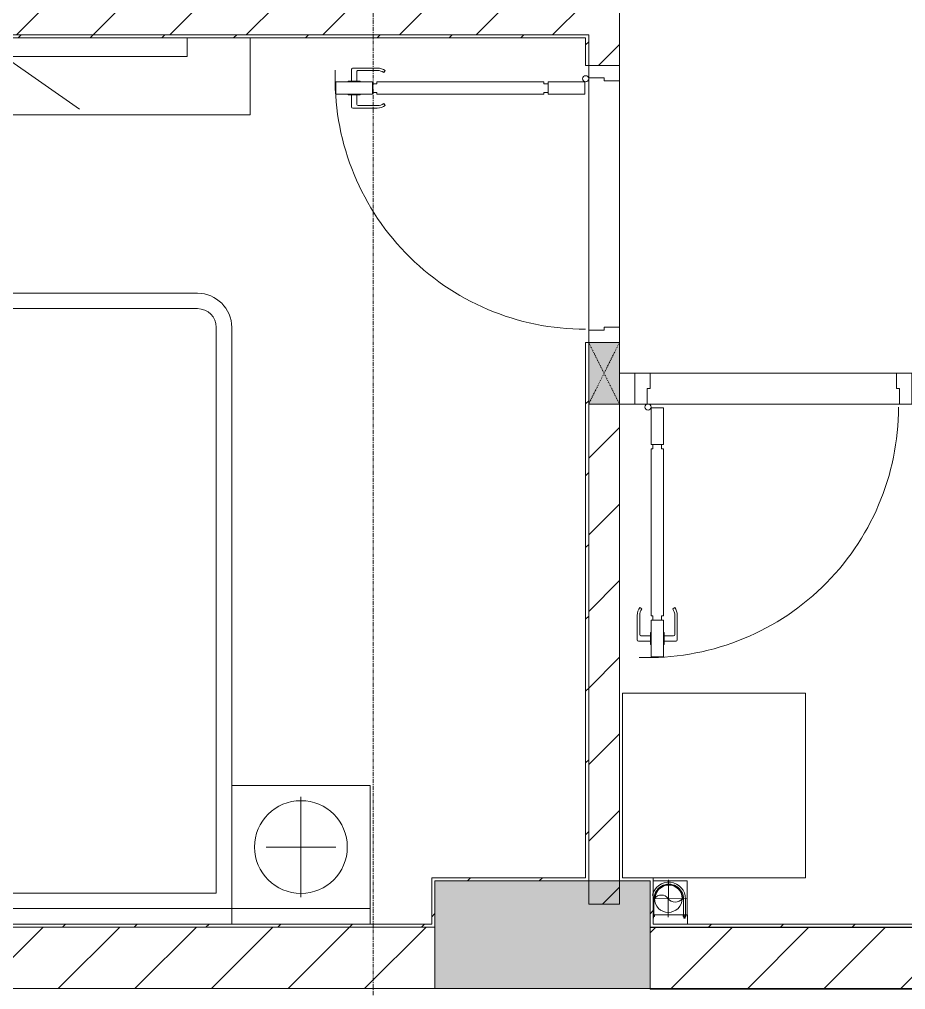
# Model space of a CAD drawing. Header units: millimetres. Extents: x 5356 to 209803, y -16346 to 109894.
# Drawn here: x 120903 to 123783, y 17234 to 20387 of the extents above; entities that cross this region are included whole.
import ezdxf

# ---------------------------------------------------------------- set-up
doc = ezdxf.new("R2010")
doc.units = ezdxf.units.MM
for name, pattern in [('Dash', [6, 3, -3]), ('Grid Line', [22.225, 12.7, -3.175, 3.175, -3.175]), ('IMPORT-CENTER _3_', [10.16, 6.35, -1.27, 1.27, -1.27])]:
    doc.linetypes.add(name, pattern=pattern)
for name, color, linetype, lineweight in [('0-1', 7, 'Continuous', 5), ('A-DETL-GENF-1', 9, 'Continuous', 9), ('A-DOOR-1', 9, 'Continuous', 9), ('A-FLOR-1', 9, 'Continuous', 9), ('A-WALL-1', 253, 'Continuous', 18), ('A-WALL-2', 9, 'Continuous', 9), ('A-WALL-3', 113, 'Continuous', 18), ('A-WALL-PATT-1', 10, 'Continuous', 9), ('A-WALL-PATT-2', 9, 'Continuous', 9), ('A-WALL-PATT-3', 111, 'Continuous', 9), ('G-IMPT', 8, 'Continuous', 9), ('G-IMPT-1', 9, 'Continuous', 9), ('G-IMPT-2', 8, 'IMPORT-CENTER _3_', 9), ('I-FURN-1', 9, 'Continuous', 9), ('I-WALL-1', 253, 'Continuous', 18), ('M-EQPM', 50, 'Continuous', 9), ('S-COLS-1', 254, 'Continuous', 5), ('S-COLS-2', 253, 'Continuous', 18), ('S-COLS-3', 9, 'Continuous', 9), ('S-COLS-HDLN-1', 9, 'Dash', 9), ('S-GRID-1', 1, 'Grid Line', 9)]:
    doc.layers.add(name, color=color, linetype=linetype, lineweight=lineweight)
pattern_1 = [(45, (0, 0), (-124.4508, 124.4508), [])]
pattern_2 = [(45, (0, 0), (-116.67262, 116.67262), [])]

# ---------------------------------------------------------------- blocks, each defined once
blk = doc.blocks.new('NCV_TKTC_KET CAU_rvt-1-TKCS_MB ĐỊNH VỊ MỐC TỌA ĐỘ CÔNG TRÌNH')
at = {"layer": 'S-COLS-1'}
blk.add_hatch(color=256, dxfattribs=at).paths.add_polyline_path([(122768.5, 17236.9), (122952.6, 17236.9), (122952.6, 17586.9), (122252.6, 17586.9), (122252.6, 17236.9)])
at = {"layer": 'S-COLS-2'}
for p, q in [((122952.6, 17586.9), (122252.6, 17586.9)), ((122252.6, 17586.9), (122252.6, 17236.9)), ((122952.6, 17236.9), (122952.6, 17586.9)), ((122252.6, 17236.9), (122952.6, 17236.9))]:
    blk.add_line(p, q, dxfattribs=at)
blk = doc.blocks.new('DOOR_CW_01 CANH MO-PANEL KINH - DIW_01-900x2200-CỬA GỖ VÂN LAMINATE-553375-TKCS_MB ĐỊNH VỊ MỐC TỌA ĐỘ CÔNG TRÌNH')
at = {"layer": 'A-DETL-GENF-1'}
for p, q in [((-397, -182), (-397, -62)), ((-397, -62), (-357, -62)), ((-357, -62), (-357, -182)), ((-357, -182), (-397, -182)), ((-391, -196), (-391, -182)), ((-391, -182), (-363, -182)), ((-363, -182), (-363, -196)), ((-397, -196), (-391, -196)), ((-397, -738), (-397, -196)), ((-357, -196), (-363, -196)), ((-357, -196), (-357, -738)), ((-433.9, -711.2), (-427.3, -715.8)), ((-320.1, -711.2), (-326.7, -715.8)), ((-442, -737), (-442, -816.5)), ((-434, -799.5), (-434, -737)), ((-397, -738), (-391, -738)), ((-357, -752), (-397, -752)), ((-397, -752), (-397, -872)), ((-391, -752), (-391, -738)), ((-363, -752), (-391, -752)), ((-357, -738), (-363, -738)), ((-363, -738), (-363, -752)), ((-357, -872), (-357, -752)), ((-320, -799.5), (-320, -737)), ((-312, -737), (-312, -816.5)), ((-399, -803.5), (-430, -803.5)), ((-399, -792.2), (-399, -831.8)), ((-397, -792.2), (-399, -792.2)), ((-397, -792.2), (-397, -831.8)), ((-357, -792.2), (-357, -831.8)), ((-357, -792.2), (-355, -792.2)), ((-355, -792.2), (-355, -831.8)), ((-355, -803.5), (-324, -803.5)), ((-399, -820.5), (-438, -820.5)), ((-399, -831.8), (-397, -831.8)), ((-355, -831.8), (-357, -831.8)), ((-355, -820.5), (-316, -820.5)), ((-397, -872), (-357, -872))]:
    blk.add_line(p, q, dxfattribs=at)
blk.add_circle((-407, -60), 10, dxfattribs=at)
for centre, radius, start, end in [((-407, -60), 814, 268, 0), ((-397, -737), 45, 145, 180), ((-397, -737), 37, 145, 180), ((-357, -737), 37, 0, 35), ((-357, -737), 45, 360, 35), ((-438, -816.5), 4, 180, 270), ((-430, -799.5), 4, 180, 270), ((-324, -799.5), 4, 270, 0), ((-316, -816.5), 4, 270, 0)]:
    blk.add_arc(centre, radius, start, end, dxfattribs=at)
at = {"layer": 'A-DOOR-1'}
for p, q in [((-450, -50), (-450, 50)), ((-450, 50), (-400, 50)), ((-400, 50), (-400, 0)), ((400, 0), (400, 50)), ((400, 50), (450, 50)), ((450, 50), (450, -50)), ((-410, 0), (-410, -50)), ((-400, 0), (-410, 0)), ((410, 0), (400, 0)), ((410, -50), (410, 0)), ((-410, -50), (-450, -50)), ((-407, -50), (-382, -50)), ((450, -50), (410, -50))]:
    blk.add_line(p, q, dxfattribs=at)
blk = doc.blocks.new('MAY GIAT - MAY GIAT_dwg-V96-TKCS_MB ĐỊNH VỊ MỐC TỌA ĐỘ CÔNG TRÌNH')
at = {"layer": 'G-IMPT-1', "flags": 128}
for points in [[(5, 596.6), (5, 2.3), (605, 2.3)], [(605, 102.3), (605, 596.6), (5, 596.6)]]:
    blk.add_lwpolyline(points, dxfattribs=at)
blk = doc.blocks.new('MAY GIAT - MAY GIAT-V113-TKCS_MB ĐỊNH VỊ MỐC TỌA ĐỘ CÔNG TRÌNH')
at = {"layer": 'I-FURN-1'}
for p, q in [((5, 596.6), (5, 2.3)), ((605, 596.6), (5, 596.6)), ((605, 102.3), (605, 596.6)), ((5, 2.3), (605, 2.3))]:
    blk.add_line(p, q, dxfattribs=at)
blk.add_blockref('MAY GIAT - MAY GIAT_dwg-V96-TKCS_MB ĐỊNH VỊ MỐC TỌA ĐỘ CÔNG TRÌNH', (0, 0))
blk = doc.blocks.new('G1_SOF - BO TRU - 100x200-V82-TKCS_MB ĐỊNH VỊ MỐC TỌA ĐỘ CÔNG TRÌNH')
at = {"layer": 'S-COLS-3'}
blk.add_hatch(color=256, dxfattribs=at).paths.add_polyline_path([(-50, -100), (50, -100), (50, 100), (-50, 100)])
at = {"layer": 'S-COLS-2'}
for p, q in [((50, 100), (-50, 100)), ((-50, 100), (-50, -100)), ((50, -100), (50, 100))]:
    blk.add_line(p, q, dxfattribs=at)
at = {"layer": 'S-COLS-HDLN-1'}
for p, q in [((50, 100), (-50, -100)), ((-50, 100), (50, -100))]:
    blk.add_line(p, q, dxfattribs=at)
blk = doc.blocks.new('DOOR_CW_01 CANH MO-PANEL KINH - DIG_01-900x2200-CỬA NHÔM KÍNH-400860-TKCS_MB ĐỊNH VỊ MỐC TỌA ĐỘ CÔNG TRÌNH')
at = {"layer": 'A-DETL-GENF-1'}
for p, q in [((-397, -182), (-397, -62)), ((-397, -62), (-357, -62)), ((-357, -62), (-357, -182)), ((-357, -182), (-397, -182)), ((-391, -196), (-391, -182)), ((-391, -182), (-363, -182)), ((-363, -182), (-363, -196)), ((-397, -196), (-391, -196)), ((-397, -738), (-397, -196)), ((-357, -196), (-363, -196)), ((-357, -196), (-357, -738)), ((-433.9, -711.2), (-427.3, -715.8)), ((-320.1, -711.2), (-326.7, -715.8)), ((-442, -737), (-442, -816.5)), ((-434, -799.5), (-434, -737)), ((-397, -738), (-391, -738)), ((-357, -752), (-397, -752)), ((-397, -752), (-397, -872)), ((-391, -752), (-391, -738)), ((-363, -752), (-391, -752)), ((-357, -738), (-363, -738)), ((-363, -738), (-363, -752)), ((-357, -872), (-357, -752)), ((-320, -799.5), (-320, -737)), ((-312, -737), (-312, -816.5)), ((-399, -803.5), (-430, -803.5)), ((-399, -792.2), (-399, -831.8)), ((-397, -792.2), (-399, -792.2)), ((-397, -792.2), (-397, -831.8)), ((-357, -792.2), (-357, -831.8)), ((-357, -792.2), (-355, -792.2)), ((-355, -792.2), (-355, -831.8)), ((-355, -803.5), (-324, -803.5)), ((-399, -820.5), (-438, -820.5)), ((-399, -831.8), (-397, -831.8)), ((-355, -831.8), (-357, -831.8)), ((-355, -820.5), (-316, -820.5)), ((-397, -872), (-357, -872))]:
    blk.add_line(p, q, dxfattribs=at)
blk.add_circle((-407, -60), 10, dxfattribs=at)
for centre, radius, start, end in [((-407, -60), 814, 268, 0), ((-397, -737), 45, 145, 180), ((-397, -737), 37, 145, 180), ((-357, -737), 37, 0, 35), ((-357, -737), 45, 360, 35), ((-438, -816.5), 4, 180, 270), ((-430, -799.5), 4, 180, 270), ((-324, -799.5), 4, 270, 0), ((-316, -816.5), 4, 270, 0)]:
    blk.add_arc(centre, radius, start, end, dxfattribs=at)
at = {"layer": 'A-DOOR-1'}
for p, q in [((-450, -50), (-450, 50)), ((-450, 50), (-400, 50)), ((-400, 50), (-400, 0)), ((400, 0), (400, 50)), ((400, 50), (450, 50)), ((450, 50), (450, -50)), ((-410, 0), (-410, -50)), ((-400, 0), (-410, 0)), ((410, 0), (400, 0)), ((410, -50), (410, 0)), ((-410, -50), (-450, -50)), ((-407, -50), (-382, -50)), ((450, -50), (410, -50))]:
    blk.add_line(p, q, dxfattribs=at)
blk = doc.blocks.new('GIUONG NGU-2TAB-1600x2000 - GIUONG NGU-2TAB-1600x2000-842839-TKCS_MB ĐỊNH VỊ MỐC TỌA ĐỘ CÔNG TRÌNH')
at = {"layer": 'I-FURN-1'}
for p, q in [((8.5, 0), (8.5, -50)), ((458.5, -50), (458.5, 0)), ((458.5, 0), (458.5, -50)), ((2108.2, -50), (2108.2, 0)), ((2108.2, 0), (2108.2, -50)), ((2558.2, -50), (2558.2, 0)), ((458.5, -50), (8.5, -50)), ((8.5, -50), (8.5, -450.3)), ((8.5, -50), (458.5, -50)), ((458.5, -50), (8.5, -50)), ((8.5, -50), (8.5, -450.3)), ((458.5, -450.3), (458.5, -50)), ((2108.2, -50), (458.5, -50)), ((458.5, -50), (458.5, -1938.9)), ((458.5, -50), (2108.2, -50)), ((458.5, -1938.9), (458.5, -50)), ((458.5, -450.3), (458.5, -50)), ((458.5, -50), (2108.2, -50)), ((2558.2, -50), (2108.2, -50)), ((2108.2, -50), (2108.2, -450.3)), ((2108.2, -1938.9), (2108.2, -50)), ((2108.2, -50), (2558.2, -50)), ((2108.2, -50), (2558.2, -50)), ((2108.2, -450.3), (2108.2, -50)), ((2108.2, -50), (2108.2, -1938.9)), ((2558.2, -450.3), (2558.2, -50)), ((2558.2, -50), (2558.2, -450.3)), ((233.5, -86.8), (233.5, -413.5)), ((2333.2, -86.8), (2333.2, -413.5)), ((508.5, -100), (2058.2, -100)), ((508.5, -1938.9), (508.5, -100)), ((2058.2, -100), (2058.2, -1938.9)), ((120.2, -250.2), (346.8, -250.2)), ((2446.5, -250.2), (2219.8, -250.2)), ((8.5, -450.3), (458.5, -450.3)), ((8.5, -450.3), (458.5, -450.3)), ((2108.2, -450.3), (2558.2, -450.3)), ((2558.2, -450.3), (2108.2, -450.3)), ((1997.1, -2000), (569.6, -2000)), ((569.6, -2050), (1997.1, -2050)), ((1997.1, -2050), (569.6, -2050))]:
    blk.add_line(p, q, dxfattribs=at)
for centre in [(233.5, -250.2), (2333.2, -250.2)]:
    blk.add_circle(centre, 150.7, dxfattribs=at)
for centre, radius, start, end in [((569.6, -1938.9), 111.1, 180, 270), ((569.6, -1938.9), 111.1, 180, 270), ((569.6, -1938.9), 61.1, 180, 270), ((1997.1, -1938.9), 111.1, 270, 360), ((1997.1, -1938.9), 61.1, 270, 0), ((1997.1, -1938.9), 111.1, 270, 0)]:
    blk.add_arc(centre, radius, start, end, dxfattribs=at)
blk = doc.blocks.new('RES_BAN AN - RES_BAN AN-850636-TKCS_MB ĐỊNH VỊ MỐC TỌA ĐỘ CÔNG TRÌNH')
at = {"layer": 'I-FURN-1'}
for p, q in [((0, 250), (1600, 250)), ((0, 0), (0, 250)), ((1600, 250), (1600, 0))]:
    blk.add_line(p, q, dxfattribs=at)
blk = doc.blocks.new('KE TIVI-2 - KE TIVI-2-850637-TKCS_MB ĐỊNH VỊ MỐC TỌA ĐỘ CÔNG TRÌNH')
at = {"layer": 'I-FURN-1'}
for p, q in [((0, 60), (-245.7, 232.1)), ((213, 209.1), (0, 60)), ((-595.6, 60), (595.6, 60)), ((-595.6, 0), (-595.6, 60)), ((595.6, 60), (595.6, 0))]:
    blk.add_line(p, q, dxfattribs=at)
blk = doc.blocks.new('NCV_TKTC_TANG 1_rvt-1-TKCS_MB ĐỊNH VỊ MỐC TỌA ĐỘ CÔNG TRÌNH')
at = {"layer": 'A-WALL-PATT-1'}
h = blk.add_hatch(dxfattribs=at)
h.set_pattern_fill('FP_2', color=256, style=0, pattern_type=2)
h.set_pattern_definition(pattern_1)
h.paths.add_polyline_path([(122852.6, 17511.9), (122852.6, 19136.9), (122752.6, 19136.9), (122752.6, 17511.9), (122768.5, 17511.9)])
h.paths.add_polyline_path([(122852.6, 20236.9), (122852.6, 20536.5), (122752.6, 20536.5), (122752.6, 20236.9), (122802.6, 20236.9)])
h.paths.add_polyline_path([(122752.6, 21336.5), (122852.6, 21336.5), (122852.6, 22236.9), (122752.6, 22236.9), (122752.6, 22118.1)])
h = blk.add_hatch(dxfattribs=at)
h.set_pattern_fill('FP_2', color=256, style=0, pattern_type=2)
h.set_pattern_definition(pattern_1)
h.paths.add_polyline_path([(120952.8, 20336.9), (122752.6, 20336.9), (122752.6, 20436.9), (120852.6, 20436.9), (120852.6, 20336.9)])
at = {"layer": 'A-WALL-PATT-2'}
h = blk.add_hatch(dxfattribs=at)
h.set_pattern_fill('FP_3', color=256, style=0, pattern_type=2)
h.set_pattern_definition(pattern_2)
h.paths.add_polyline_path([(122742.6, 20326.9), (122752.6, 20326.9), (122752.6, 20336.9), (119952.6, 20336.9), (119952.6, 20326.9), (121558, 20326.9)])
h.paths.add_polyline_path([(119152.6, 20326.9), (119152.6, 20336.9), (118702.6, 20336.9), (118702.6, 20326.9), (119137.2, 20326.9)])
h = blk.add_hatch(dxfattribs=at)
h.set_pattern_fill('FP_3', color=256, style=0, pattern_type=2)
h.set_pattern_definition(pattern_2)
h.paths.add_polyline_path([(122752.6, 17596.9), (122752.6, 19336.9), (122742.6, 19336.9), (122742.6, 17596.9)])
h.paths.add_polyline_path([(122742.6, 20236.9), (122752.6, 20236.9), (122752.6, 20326.9), (122742.6, 20326.9), (122742.6, 20244.9)])
h = blk.add_hatch(dxfattribs=at)
h.set_pattern_fill('FP_3', color=256, style=0, pattern_type=2)
h.set_pattern_definition(pattern_2)
h.paths.add_polyline_path([(122252.6, 17446.9), (122252.6, 17596.9), (122242.6, 17596.9), (122242.6, 17446.9)])
h = blk.add_hatch(dxfattribs=at)
h.set_pattern_fill('FP_3', color=256, style=0, pattern_type=2)
h.set_pattern_definition(pattern_2)
h.paths.add_polyline_path([(122752.6, 17586.9), (122752.6, 17596.9), (122252.6, 17596.9), (122252.6, 17586.9)])
h = blk.add_hatch(dxfattribs=at)
h.set_pattern_fill('FP_3', color=256, style=0, pattern_type=2)
h.set_pattern_definition(pattern_2)
h.paths.add_polyline_path([(122952.6, 17446.9), (122962.6, 17446.9), (122962.6, 17587.4), (122952.6, 17587.4)])
h = blk.add_hatch(dxfattribs=at)
h.set_pattern_fill('FP_3', color=256, style=0, pattern_type=2)
h.set_pattern_definition(pattern_2)
h.paths.add_polyline_path([(122252.6, 17436.9), (122252.6, 17446.9), (118712.6, 17446.9), (118712.6, 17436.9), (121558, 17436.9)])
h = blk.add_hatch(dxfattribs=at)
h.set_pattern_fill('FP_3', color=256, style=0, pattern_type=2)
h.set_pattern_definition(pattern_2)
h.paths.add_polyline_path([(123373.7, 17436.9), (124552.6, 17436.9), (124552.6, 17446.9), (122952.6, 17446.9), (122952.6, 17436.9)])
at = {"layer": 'A-FLOR-1'}
for p, q in [((122752.6, 19376.9), (122752.6, 20196.9)), ((122852.6, 20186.9), (122852.6, 19386.9)), ((122952.6, 19236.9), (123752.6, 19236.9)), ((123752.6, 19236.9), (122952.6, 19236.9)), ((122942.6, 19136.9), (123762.6, 19136.9)), ((122852.6, 17587.4), (122862.6, 17587.4))]:
    blk.add_line(p, q, dxfattribs=at)
at = {"layer": 'A-WALL-1'}
for p, q in [((120852.6, 20336.9), (122752.6, 20336.9)), ((122752.6, 20336.9), (122752.6, 20326.9)), ((122862.6, 19236.9), (122852.6, 19236.9)), ((122852.6, 19126.9), (122852.6, 19136.9)), ((122752.6, 17596.9), (122752.6, 17511.9)), ((122852.6, 17511.9), (122852.6, 17587.4)), ((122752.6, 17511.9), (122852.6, 17511.9))]:
    blk.add_line(p, q, dxfattribs=at)
at = {"layer": 'A-WALL-2'}
for p, q in [((122852.6, 20236.9), (122852.6, 20536.5)), ((122752.6, 20326.9), (122752.6, 20236.9)), ((122752.6, 20236.9), (122752.6, 20326.9)), ((122752.6, 19376.9), (122752.6, 20196.9)), ((122852.6, 20186.9), (122852.6, 19386.9)), ((122902.6, 19236.9), (122862.6, 19236.9)), ((122752.6, 19136.9), (122752.6, 17596.9)), ((122752.6, 17596.9), (122752.6, 19136.9)), ((122852.6, 19136.9), (122902.6, 19136.9)), ((122852.6, 17587.4), (122852.6, 19126.9))]:
    blk.add_line(p, q, dxfattribs=at)
at = {"layer": 'I-WALL-1'}
for p, q in [((119952.6, 20326.9), (122742.6, 20326.9)), ((122752.6, 20336.9), (120852.6, 20336.9)), ((122742.6, 20326.9), (122742.6, 20236.9)), ((122752.6, 20326.9), (122752.6, 20336.9)), ((122742.6, 20236.9), (122752.6, 20236.9)), ((122752.6, 19336.9), (122742.6, 19336.9)), ((122742.6, 19336.9), (122742.6, 17596.9)), ((122252.6, 17596.9), (122242.6, 17596.9)), ((122242.6, 17596.9), (122242.6, 17446.9)), ((122742.6, 17596.9), (122252.6, 17596.9)), ((122752.6, 17586.9), (122752.6, 17596.9)), ((122962.6, 17597.4), (122862.6, 17597.4)), ((122962.6, 17587.4), (122962.6, 17597.4)), ((122252.6, 17446.9), (122252.6, 17586.9)), ((122252.6, 17586.9), (122752.6, 17586.9)), ((122862.6, 17587.4), (122952.6, 17587.4)), ((122952.6, 17587.4), (122952.6, 17446.9)), ((122962.6, 17446.9), (122962.6, 17587.4)), ((122242.6, 17446.9), (118712.6, 17446.9)), ((118712.6, 17436.9), (122252.6, 17436.9)), ((122252.6, 17436.9), (122252.6, 17446.9)), ((122952.6, 17446.9), (122952.6, 17436.9)), ((122952.6, 17436.9), (124552.6, 17436.9)), ((124552.6, 17446.9), (122962.6, 17446.9))]:
    blk.add_line(p, q, dxfattribs=at)
at = {"layer": 'A-DOOR-1', "rotation": 269.9999999999995}
blk.add_blockref('DOOR_CW_01 CANH MO-PANEL KINH - DIW_01-900x2200-CỬA GỖ VÂN LAMINATE-553375-TKCS_MB ĐỊNH VỊ MỐC TỌA ĐỘ CÔNG TRÌNH', (122802.6, 19786.9), dxfattribs=at)
at = {"layer": 'A-DOOR-1'}
blk.add_blockref('DOOR_CW_01 CANH MO-PANEL KINH - DIG_01-900x2200-CỬA NHÔM KÍNH-400860-TKCS_MB ĐỊNH VỊ MỐC TỌA ĐỘ CÔNG TRÌNH', (123352.6, 19186.9), dxfattribs=at)
at = {"layer": 'I-FURN-1'}
for name, p, rotation in [('RES_BAN AN - RES_BAN AN-850636-TKCS_MB ĐỊNH VỊ MỐC TỌA ĐỘ CÔNG TRÌNH', (121652.6, 20326.9), 180), ('KE TIVI-2 - KE TIVI-2-850637-TKCS_MB ĐỊNH VỊ MỐC TỌA ĐỘ CÔNG TRÌNH', (120852.6, 20326.9), 180), ('GIUONG NGU-2TAB-1600x2000 - GIUONG NGU-2TAB-1600x2000-842839-TKCS_MB ĐỊNH VỊ MỐC TỌA ĐỘ CÔNG TRÌNH', (122051, 17446.9), 180), ('MAY GIAT - MAY GIAT-V113-TKCS_MB ĐỊNH VỊ MỐC TỌA ĐỘ CÔNG TRÌNH', (122860.3, 18202.4), 269.9999999999991)]:
    blk.add_blockref(name, p, dxfattribs=dict(at, rotation=rotation))
at = {"layer": 'S-COLS-3', "rotation": 180}
blk.add_blockref('G1_SOF - BO TRU - 100x200-V82-TKCS_MB ĐỊNH VỊ MỐC TỌA ĐỘ CÔNG TRÌNH', (122802.6, 19236.9), dxfattribs=at)
blk = doc.blocks.new('TKTC_XREF_251221_MB TANG 1 - TKTC_XREF_260130_MB TANG 1_dwg_CUM U_DN100-V273-TKCS_MB ĐỊNH VỊ MỐC TỌA ĐỘ CÔNG TRÌNH')
at = {"layer": 'G-IMPT'}
blk.add_hatch(color=256, dxfattribs=at).paths.add_polyline_path([(0, -61), (15.8, -58.9), (30.5, -52.8), (43.1, -43.1), (52.8, -30.5), (58.9, -15.8), (61, 0), (58.9, 15.8), (52.8, 30.5), (43.1, 43.1), (30.5, 52.8), (15.8, 58.9), (0, 61), (0, 57), (14.8, 55.1), (28.5, 49.4), (40.3, 40.3), (49.4, 28.5), (55.1, 14.8), (57, 0), (55.1, -14.8), (49.4, -28.5), (40.3, -40.3), (28.5, -49.4), (14.8, -55.1), (0, -57)])
for p, q in [((-78.1, 62.4), (-72.7, 62.4)), ((-66.9, 62.1), (-71.7, 62.1)), ((-79.1, -63.4), (-79.1, -66.6)), ((-76.6, -63.4), (-76.6, -66.6)), ((-74.6, -63.4), (-74.6, -66.6)), ((-72.7, -60.7), (-72.7, -69.3)), ((-66.9, -62.1), (-71.7, -62.1)), ((-66.9, -67.9), (-71.7, -67.9)), ((-65, -69), (0, -69))]:
    blk.add_line(p, q, dxfattribs=at)
at = {"layer": 'G-IMPT', "flags": 128}
for points in [[(-71.7, 59.2), (-66.9, 59.2), (-66.9, 63.8)], [(-65, 63.8), (-65, 57.3), (-66.9, 57.3), (-66.9, 59.2)], [(-65, 61), (0, 61), (0, 57)], [(-72.7, -62.4), (-78.1, -62.4), (-78.1, -67.6), (-72.7, -67.6)], [(-71.7, -70.8), (-66.9, -70.8), (-66.9, -59.2), (-71.7, -59.2)], [(-66.9, -59.2), (-66.9, -57.3), (-65, -57.3), (-65, -72.7), (-66.9, -72.7), (-66.9, -70.8)], [(-65, -61), (0, -61), (0, -57)]]:
    blk.add_lwpolyline(points, dxfattribs=at)
at = {"layer": 'G-IMPT'}
for centre, radius, start, end in [((-78.1, 63.4), 0.96, 180, 270), ((-71.1, 60.7), 1.56, 112.6199, 247.3801), ((0, 0), 69, 270, 78.4881), ((0, 0), 61, 270, 90), ((0, 0), 57, 270, 90), ((-78.1, -63.4), 0.96, 90, 180), ((-78.1, -66.6), 0.96, 180, 270), ((-71.1, -60.7), 1.56, 112.6199, 247.3801), ((-67.9, -65), 4.8, 143.1301, 216.8699), ((-71.1, -69.3), 1.56, 112.6199, 247.3801)]:
    blk.add_arc(centre, radius, start, end, dxfattribs=at)
blk = doc.blocks.new('TKTC_XREF_251221_MB TANG 1 - TKTC_XREF_260130_MB TANG 1_dwg_$cc-V274-TKCS_MB ĐỊNH VỊ MỐC TỌA ĐỘ CÔNG TRÌNH')
at = {"layer": 'G-IMPT'}
blk.add_circle((0, 0), 0.5, dxfattribs=at)
for centre, radius, start, end in [((0, 0), 0.5, 90, 270), ((0.188, 0.25), 0.313, 126.8699, 233.1301), ((-0.188, -0.25), 0.313, 306.8699, 53.1301)]:
    blk.add_arc(centre, radius, start, end, dxfattribs=at)
at = {"layer": 'G-IMPT-2'}
for p, q in [((0, -0.673), (0, 0.54)), ((-0.673, 0), (0.673, 0))]:
    blk.add_line(p, q, dxfattribs=at)
blk = doc.blocks.new('TKTC_XREF_251221_MB TANG 1 - TKTC_XREF_260130_MB TANG 1_dwg-4202109-TKCS_MB ĐỊNH VỊ MỐC TỌA ĐỘ CÔNG TRÌNH')
at = {"layer": 'G-IMPT', "flags": 128}
for points in [[(-80189.1, -383759.8), (-80078.5, -383759.8), (-80078.5, -383869.7), (-80189.1, -383869.7)], [(-80189.1, -383869.7), (-80078.3, -383869.7), (-80078.3, -383899.7)]]:
    blk.add_lwpolyline(points, dxfattribs=at)
at = {"xscale": 0.7894736842105242, "yscale": 0.7894736842105242, "zscale": 0.7894736842105242, "rotation": 89.99999999844378}
blk.add_blockref('TKTC_XREF_251221_MB TANG 1 - TKTC_XREF_260130_MB TANG 1_dwg_CUM U_DN100-V273-TKCS_MB ĐỊNH VỊ MỐC TỌA ĐỘ CÔNG TRÌNH', (-80138.7, -383818.4), dxfattribs=at)
at = {"extrusion": (0, 0, -1), "xscale": 90.00000000005102, "yscale": 90.00000000005102, "zscale": -90.000000000051, "rotation": 270.374026779938}
blk.add_blockref('TKTC_XREF_251221_MB TANG 1 - TKTC_XREF_260130_MB TANG 1_dwg_$cc-V274-TKCS_MB ĐỊNH VỊ MỐC TỌA ĐỘ CÔNG TRÌNH', (80140.5, -383816.9), dxfattribs=at)
blk = doc.blocks.new('TKTC_XREF_251221_MB TANG 1 - TKTC_XREF_251221_MB TANG 1-2038492-TKCS_MB ĐỊNH VỊ MỐC TỌA ĐỘ CÔNG TRÌNH')
blk.add_blockref('TKTC_XREF_251221_MB TANG 1 - TKTC_XREF_260130_MB TANG 1_dwg-4202109-TKCS_MB ĐỊNH VỊ MỐC TỌA ĐỘ CÔNG TRÌNH', (169499.1, 384109.7))

msp = doc.modelspace()

# ---------------------------------------------------------------- hatches: boundary and pattern name
at = {"layer": 'A-WALL-PATT-3'}
h = msp.add_hatch(dxfattribs=at)
h.set_pattern_fill('FP_1', color=256, style=0, pattern_type=2)
h.set_pattern_definition(pattern_1)
h.paths.add_polyline_path([(118702.6, 17236.9), (122252.6, 17236.9), (122252.6, 17436.9), (118702.6, 17436.9)])
h = msp.add_hatch(dxfattribs=at)
h.set_pattern_fill('FP_1', color=256, style=0, pattern_type=2)
h.set_pattern_definition(pattern_1)
h.paths.add_polyline_path([(126852.6, 17235.3), (126852.6, 17435.3), (122952.6, 17435.3), (122952.6, 17235.3), (126399.8, 17235.3)])

# ---------------------------------------------------------------- linework, layer by layer
at = {"layer": 'A-WALL-3'}
for p, q in [((122252.6, 17436.9), (118702.6, 17436.9)), ((122252.6, 17236.9), (122252.6, 17436.9)), ((124677.6, 17435.3), (122952.6, 17435.3)), ((122952.6, 17435.3), (122952.6, 17235.3)), ((127252.6, 17236.9), (118502.5, 17236.9)), ((122952.6, 17235.3), (126852.6, 17235.3))]:
    msp.add_line(p, q, dxfattribs=at)
at = {"layer": 'S-GRID-1'}
for p, q in [((122052.6, 15460.6), (122052.6, 20960.6)), ((131551.8, 17236.9), (29351.8, 17236.9))]:
    msp.add_line(p, q, dxfattribs=at)

# ---------------------------------------------------------------- block references
at = {"layer": '0-1'}
for name in ['NCV_TKTC_KET CAU_rvt-1-TKCS_MB ĐỊNH VỊ MỐC TỌA ĐỘ CÔNG TRÌNH', 'NCV_TKTC_TANG 1_rvt-1-TKCS_MB ĐỊNH VỊ MỐC TỌA ĐỘ CÔNG TRÌNH']:
    msp.add_blockref(name, (0, 0), dxfattribs=at)
at = {"layer": 'M-EQPM'}
msp.add_blockref('TKTC_XREF_251221_MB TANG 1 - TKTC_XREF_251221_MB TANG 1-2038492-TKCS_MB ĐỊNH VỊ MỐC TỌA ĐỘ CÔNG TRÌNH', (33652.6, 17236.9), dxfattribs=at)

doc.saveas('drawing.dxf')
